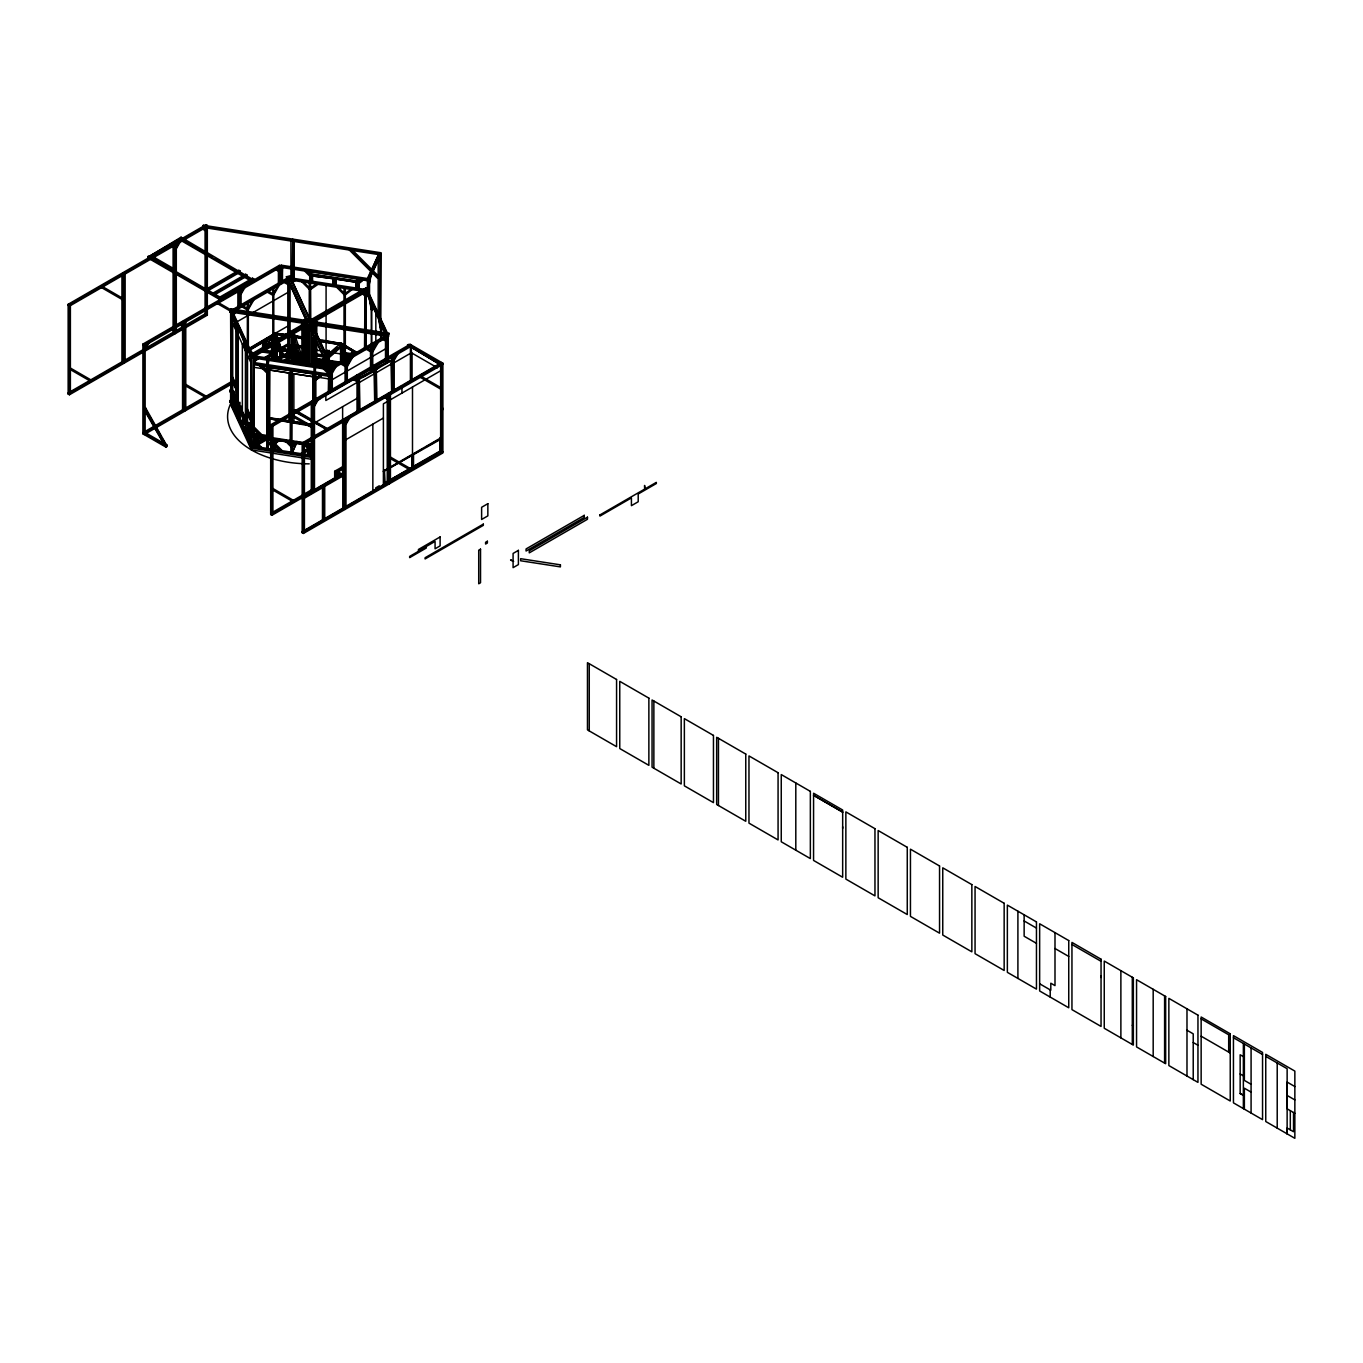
<?xml version="1.0" encoding="UTF-8"?>
<svg xmlns="http://www.w3.org/2000/svg" width="1363" height="1363" viewBox="0 0 1363 1363"><rect width="100%" height="100%" fill="white"/><g stroke="black" fill="none" stroke-linecap="round" stroke-linejoin="round"><path stroke-width="1.5" d="M149.402 256.244L222.612 298.599L222.612 299.707L221.317 300.439L148.124 258.101L148.124 256.994L149.402 256.244L149.402 257.351L204.297 289.109M179.78 238.712L179.78 239.82L252.973 282.175L254.251 280.318L181.058 237.213L182.199 238.644L179.78 238.712L252.973 281.068L252.973 282.175M221.317 300.439L221.317 299.332L148.124 256.994L181.058 237.213M274.73 358.622L274.73 344.515M274.73 340.494L275.394 333.952L276.553 334.923L276.553 358.946M275.888 359.355L275.888 335.417L274.747 334.446M279.688 361.331L279.79 348.792L263.86 357.992M280.829 360.19L280.829 350.257L279.688 349.269L265.461 357.566M330.067 380.89L330.067 369.543M393.243 355.487L393.243 363.257L411.387 352.778M1233.447 1037.72L1233.447 1102.854L1262.547 1119.653L1262.547 1052.44L1233.447 1035.641L1233.447 1037.72L1262.547 1054.519M1243.363 1108.579L1243.363 1095.392L1240.16 1093.552L1240.16 1054.775L1243.363 1056.632M1243.363 1043.445L1243.363 1095.034L1240.16 1093.552M1244.368 1109.158L1244.368 1088.219L1251.081 1092.104M1244.368 1044.024L1244.368 1080.399L1251.081 1084.284M1251.081 1113.043L1251.081 1047.908M1294.85 1099.907L1294.85 1138.309L1265.75 1121.51L1265.75 1054.298L1294.85 1071.097L1294.85 1099.907L1287.132 1095.46M90.81 379.851L90.742 381.367L70.382 369.612M206.188 396.19L206.103 397.706L184.482 385.218M293.335 500.306L293.266 501.823L271.629 489.334M410.859 468.838L410.791 470.371L390.431 458.615L389.154 456.315L412.137 469.588M275.973 333.185L274.474 332.811L282.448 357.566L284.032 357.327L276.042 332.572L248.373 348.86L252.956 353.153M274.747 333.628L249.94 348.468M276.059 333.407L293.13 334.838L301.257 359.593M280.267 350.172L266.381 358.708M368.606 277.098L367.771 281.494L369.526 281.766L370.344 277.371M368.76 277.779L367.771 283.061L369.526 283.317L370.838 276.297M380.294 254.83L202.866 227.382L202.866 226.275L203.343 225.27L380.754 252.717L380.754 319.232M202.866 227.382L203.343 225.27M229.887 310.832L230.824 308.822L304.784 320.271L303.847 323.389L229.887 311.94L229.887 310.832L303.847 322.281M229.887 311.94L230.824 308.822M369.169 296.572L369.169 278.802L281.153 265.172L280.676 266.194L368.709 279.807L380.754 253.825L202.866 226.275M292.244 241.217L292.704 239.104L292.244 279.194M234.061 392.357L229.887 391.709L230.824 388.591M229.887 391.709L230.824 389.699M236.157 403.397L229.887 402.426L230.824 399.291M229.887 402.426L230.824 400.398M261.781 434.644L261.304 435.649L253.859 428.203L254.319 427.198L261.781 434.644L267.301 435.496L266.824 436.501L251.269 434.661L251.269 357.123L253.024 356.85L252.547 435.393L267.199 437.693M262.616 349.098L262.616 344.294L264.405 340.46M267.029 338.825L264.371 344.566L264.371 352.318L266.143 348.485M265.257 343.749L267.915 338.024M266.177 343.289L267.949 339.455M264.371 351.211L266.143 347.378M267.915 343.561L270.59 337.82M267.915 344.669L271.476 337.019M261.236 365.846L261.696 364.841M306.471 271.288L306.931 270.283L310.014 273.367L309.554 274.372L305.073 269.993M304.136 281.085L303.676 282.107L309.265 287.695M310.014 274.934L309.554 275.939L304.613 270.998M268.613 365.897L268.136 449.637L269.227 417.674L310.832 424.114M268.715 366.17L268.358 437.83M311.48 274.202L334.191 277.711L311.48 274.202L311.48 281.562M267.301 371.997L266.824 373.002L259.379 365.557L259.856 364.551L266.824 371.435L267.301 370.429L263.093 366.238M312.553 276.025L312.553 282.26M286.213 354.584L286.69 353.579M301.496 324.837L303.625 320.271M303.847 323.389L304.631 320.118L310.543 319.198M303.523 324.53L304.631 320.118M252.547 435.393L253.024 434.388M289.246 356.339L287.814 357.89L286.537 357.157L288.769 357.345L288.769 280.574M253.859 446.314L254.319 435.7L253.859 446.314L252.547 446.11L253.024 435.496L250.911 435.018L251.269 445.377L255.341 445.462L255.801 435.956M253.859 434.49L254.319 433.485L258.033 434.064M305.891 323.713C308.634 319.112 303.285 325.961 308.481 325.212L312.008 324.667M252.547 446.11L253.024 445.105M254.029 445.258L254.148 443.486M312.008 325.11L312.945 322.622L310.372 321.14L305.84 321.038M295.567 361.689L296.044 360.684L294.187 360.394M334.191 278.819L311.241 275.82L334.191 278.819L334.191 277.711M334.634 277.779L357.345 281.306L334.634 277.779L334.395 285.634M269.653 418.867L269.653 439.176L269.584 367.056L269.09 438.29L311.854 444.9M270.01 418.884L311.514 426.125M314.529 323.968L314.529 322.861L388.489 334.293L388.489 336.508L314.069 324.973L314.069 323.866L315.006 321.838L388.966 333.288L388.029 336.405M262.224 435.836L261.747 437.966L254.029 436.756M261.747 437.966L262.224 436.944M297.509 360.905L297.049 361.911L297.049 360.803M314.069 324.973L315.006 321.838M266.824 437.608L267.301 436.603M268.613 437.915L268.136 438.92L311.923 445.701M338.893 286.469L338.433 287.474L344.021 293.062M268.732 439.039L269.227 437.983M269.653 438.409L311.854 444.117M268.613 443.435L268.136 444.44L273.043 445.207M270.419 439.295L270.896 438.29M275.292 441.578L274.815 442.583L277.916 440.453M274.815 449.586L274.355 450.591L274.355 439.874M279.773 440.743L280.233 439.738L274.815 444.151L279.773 439.636M314.478 371.895L314.001 372.9L314.001 367.363M353.256 288.683L345.333 294.834M314.137 373.206L313.797 402.051M290.881 446.638L285.94 441.697L286.417 440.692M323.559 364.943L321.242 365.659L321.242 364.551M364.16 279.125L358.742 283.555L362.507 280.267M323.815 367.806L323.355 368.811L328.296 373.752L328.756 372.746M325.961 364.177L326.421 363.171M361.434 291.035L361.894 290.029M367.431 278.529L378.539 254.557L367.431 279.636L367.431 294.221M323.235 374.348L315.313 380.516L321.753 375.387M291.358 444.065L290.881 445.071L287.644 441.936L288.274 440.982L291.358 444.065L291.358 445.633M380.754 252.717L380.294 320.544M281.153 265.172L280.676 267.301L368.709 280.914L380.294 255.937M328.756 368.555L328.296 392.629L324.684 394.708M292.653 446.655L294.357 442.975M364.977 293.113L364.517 294.118L362.456 292.057M290.881 442.464L290.881 450.966L292.193 451.153L292.67 441.663M291.835 452.448L290.08 452.175L290.08 453.283L291.835 453.555L296.964 441.408M364.977 294.681L364.517 295.686L359.576 290.745M291.835 453.555L296.964 442.515M297.134 443.435L297.611 442.43L292.193 446.843L297.134 442.328M328.756 375.217L328.296 376.222L253.859 364.705M305.176 444.679L305.636 443.674L308.737 446.757L308.259 447.763L305.022 444.611M308.259 445.156L308.737 444.151L308.737 448.325M309.571 447.967L310.048 446.962M309.111 449.671L309.571 448.666M308.259 454.748L307.799 455.77L308.259 444.048L308.259 455.855L308.737 451.289M309.571 454.952L309.111 455.958L309.111 445.258M388.966 333.288L388.029 335.298L314.069 323.866M176.628 243.67L175.111 246.277L176.389 247.01L178.655 243.091L177.377 242.358M145.364 344.652L143.865 347.258L145.142 348.008L147.408 344.089L146.114 343.34M240.552 290.575L242.069 287.951L243.347 288.7L241.081 292.619M241.081 294.169L244.693 287.917L243.415 287.167M234.845 311.803L233.329 314.41L232.051 313.677M236.038 311.275L233.329 315.977L233.329 311.803M252.428 300.78L248.339 307.868L247.061 307.135M248.339 309.435L253.791 299.996M273.776 293.181L277.865 286.094M273.776 294.749L279.228 285.31M331.788 369.509L333.288 366.903M332.299 371.554L334.565 367.635M332.299 373.121L335.928 366.868L334.651 366.119M314.478 404.692L316.744 400.773L315.466 400.041M314.478 406.259L318.107 399.989M347.054 362.507L350.121 357.191L346.441 359.304M347.309 365.011L351.398 357.924M347.309 366.579L352.761 357.14M375.575 342.505L371.469 349.592L372.746 350.325L376.852 343.237L375.575 342.505L362.814 349.848M372.372 349.575L374.195 346.441M345.452 420.826L346.969 418.22L348.247 418.952L345.981 422.871M345.981 424.438L349.61 418.168L348.315 417.436M396.463 354.738L394.214 358.656L392.936 357.924M394.214 360.224L397.826 353.954L396.548 353.221M237.963 328.449L236.463 329.948L238.218 329.676M238.457 329.522L236.463 331.516L238.218 331.243M247.282 348.519L245.783 350.018L247.521 349.746M236.123 407.537L234.112 409.53L235.867 409.258M236.123 409.104L234.623 410.604L236.361 410.331M239.036 406.498L238.218 407.316L239.956 407.06M366.187 296.64L369.254 295.055M245.425 427.59L243.432 429.584L245.17 429.311M245.425 429.158L243.926 430.657L245.681 430.384M248.356 426.551L247.521 427.386L249.276 427.113M371.673 309.026L373.172 307.527M371.673 310.594L374.91 307.271M250.911 439.431L248.918 441.425L250.673 441.152M250.911 440.999L249.412 442.498L251.167 442.225M380.976 329.096L382.475 327.597M380.976 330.664L384.724 328.398M315.483 361.229L319.641 361.859L341.04 342.897L356.373 352.216L341.227 343.544L322.435 340.58M315.671 361.825L319.879 362.473L324.411 358.452M332.044 351.671L336.627 347.599M319.862 341.5L340 344.618L341.278 343.493L318.09 339.336M327.086 357.753L330.136 355.044M325.007 360.479L316.915 366.102M328.057 357.77L343.34 344.226L343.527 359.065M323.491 362.626L343.527 344.873M337.019 365.182L354.005 350.921M340.137 363.222L352.472 352.284M344.294 360.428L355.164 351.586L353.341 351.518M346.969 359.73L356.322 352.25M279.688 349.269L281.494 349.763L281.494 359.73M291.733 283.044L295.021 280.761M310.577 287.9L316.182 284.032M310.577 289.467L318.039 284.322M362.302 278.836L358.742 281.988L361.842 279.858M345.333 293.266L350.921 289.416M257.42 357.532L253.859 360.667L256.943 358.537M254.319 361.229L259.277 357.805L253.859 362.234M321.378 374.075L315.313 378.948L320.918 375.081M295.754 442.14L292.193 445.275L295.294 443.145M302.671 453.896L308.259 450.029L302.194 454.901M121.989 299.4L123.266 298.582L102.907 286.826L100.266 286.877L123.266 300.15M181.058 237.98L148.124 256.994L149.266 257.658L182.199 237.878M68.15 304.307L206.052 224.691L207.329 225.44L207.329 315.16L69.428 394.776L68.15 394.043L68.15 304.307L69.428 305.056L207.329 225.44M69.104 304.869L68.15 305.414L69.428 306.164L207.329 226.548L206.052 224.691M71.796 303.319L99.175 287.508M100.266 286.877L101.629 286.094M102.821 285.395L115.599 278.018M119.245 275.922L141.173 263.263M144.836 261.151L150.305 257.982M184.721 238.116L202.831 227.655M205.898 289.331L238.832 270.317L240.109 271.067L240.109 272.174L207.176 291.188L205.898 289.331L207.176 290.08L240.109 271.067M205.898 290.438L236.992 272.481M212.747 293.284L245.681 274.27L246.959 275.002L246.959 276.11L214.025 295.124L212.747 293.284L214.025 294.016L246.959 275.002M212.747 294.391L221.896 289.109M225.559 286.997L231.046 283.828M234.709 281.715L245.681 275.377L246.959 276.11M253.825 278.955L220.891 297.969L220.891 299.076L219.613 298.344L219.613 297.236L252.547 278.222L253.825 278.955L253.825 280.062L252.547 279.33L241.558 285.668M219.613 298.344L237.912 287.78M165.928 447.115L144.188 408.389L145.466 407.656L167.206 446.383L165.928 447.115L142.894 433.826L142.894 344.089L279.364 265.308L280.642 266.041L280.642 283.828M221.317 299.332L222.612 298.599M252.973 281.068L254.251 280.318M148.192 342.147L142.894 345.197L144.188 345.946L280.642 267.148M151.736 340.103L183.511 321.753M185.368 320.697L200.105 312.178M203.803 310.048L209.34 306.845M213.02 304.716L216.717 302.586M256.414 279.671L276.144 268.272M280.642 266.041L144.188 344.839L144.188 434.576L145.466 433.826L150.901 436.961M69.104 392.374L68.15 392.936L69.428 393.668L207.329 314.052L206.052 313.32L175.844 330.766M69.973 391.88L122.891 361.331L124.186 362.064M124.732 360.275L174.072 331.788L175.35 332.521M68.15 394.043L115.599 366.647M119.245 364.534L141.173 351.875M146.659 348.724L157.614 342.386M161.277 340.273L174.072 332.896M190.053 323.661L202.491 316.472M232.153 309.895L288.24 277.524L288.24 276.416L308.055 320.22M233.976 309.963L239.394 306.828M240.638 306.113L242.001 305.329M243.006 304.733L246.635 302.654M250.247 300.559L253.876 298.463M266.535 291.154L284.611 280.71M234.197 310.202L288.769 278.682M288.769 279.79L232.374 312.366L251.303 353.136M236.003 322.384L288.769 291.921M288.769 325.536L275.394 333.254L275.394 358.452M249.463 349.882L275.207 335.025L249.259 350.512M250.264 354.738L252.819 356.22L306.965 324.956L306.965 326.064L252.819 357.327L250.264 354.738L304.409 323.491L308.481 325.212M311.888 319.163L366.034 287.9L368.589 289.382L368.589 290.489L314.444 321.753L311.888 319.163L314.444 320.646L368.589 289.382M250.264 355.845L257.471 351.688M261.083 349.592L264.695 347.514M270.113 344.396L280.948 338.143M284.543 336.048L295.379 329.795M298.991 327.716L302.603 325.638M311.888 320.271L319.095 316.097M322.707 314.018L328.125 310.9M331.737 308.805L335.349 306.726M338.961 304.648L342.573 302.552M355.198 295.26L366.034 289.007L368.589 290.489M318.584 317.886L312.212 321.634L312.212 325.808M253.024 356.85L251.542 357.702L230.347 312.042L230.347 309.827L304.784 321.378M307.834 327.018L305.687 328.364L305.687 363.785M316.608 321.958L315.33 322.707L312.451 321.038M303.114 364.398L303.029 326.813L308.311 329.147L314.206 328.227L314.206 327.12L308.311 328.04L308.311 329.147M272.498 351.858L276.007 349.831M277.2 350.052L288.769 343.357M273.776 352.608L287.814 344.498M264.848 359.082L287.814 345.606M183.511 409.275L142.894 432.718L165.928 446.008L167.206 445.275L145.466 432.718L145.466 433.826M185.368 408.201L231.471 381.589M270.164 359.253L275.684 356.067M142.894 433.826L148.192 430.776M151.736 428.732L183.511 410.382M187.208 408.253L200.105 400.807M203.803 398.678L209.34 395.474M213.02 393.345L225.934 385.899M144.188 433.468L230.892 383.395M145.943 433.553L230.892 384.502M274.576 359.44L281.937 355.198L275.173 359.611M277.2 358.963L280.505 357.055M283.811 355.147L288.769 352.284M275.326 360.684L282.397 356.595L276.962 360.241M282.294 361.093L287.303 358.196L287.303 359.304M284.237 361.434L287.832 359.355L287.832 360.462M285.071 362.064L287.9 360.428M232.988 393.464L232.988 401.949L235.339 400.381L235.339 396.122M145.466 409.224L145.466 407.656L144.188 409.956L164.531 445.207L165.809 444.474L162.759 439.193M315.756 365.437L320.799 362.524L342.369 344.209M315.756 366.221L319.112 364.279M318.584 365.914L321.941 363.972M331.891 367.72L342.812 361.416M353.716 355.113L359.185 351.961M379.204 340.409L384.656 337.257M386.683 336.44L330.613 368.828L251.542 356.595L230.347 310.934M331.891 379.851L386.479 348.332M327.802 428.868L295.021 409.956L293.88 410.621L327.802 429.652L296.844 411.779M407.503 345.009L440.283 364.705L407.503 345.009L408.644 344.345L441.425 364.04L410.467 346.168M306.3 495.433L271.953 515.265L270.675 514.515L270.675 424.779L410.11 344.294L442.89 363.205L442.89 452.942L303.455 533.444L302.177 532.712L302.177 442.975L441.595 362.473L441.595 363.58M276.093 422.769L270.675 425.886L271.953 426.636L411.387 346.134M279.705 420.673L290.932 414.011M294.169 412.325L321.14 396.752M331.805 390.602L335.366 388.54M338.91 386.496L356.697 376.222M358.537 375.166L382.475 361.348M386.155 359.219L399.052 351.773M402.732 349.644L406.413 347.514M252.819 437.097L250.264 434.507L252.819 437.097L256.5 434.967M313.524 402.068L319.76 399.172M357.975 376.495L325.842 395.049L325.842 400.501L357.975 381.947M290.864 415.528L292.21 414.744L312.57 426.5M375.66 369.356L358.384 378.59L375.66 369.356L375.66 402.46M391.965 360.309L375.336 369.918L375.336 368.811L392.612 359.576L392.612 392.663M375.336 368.811L392.612 359.576M363.376 376.818L366.698 374.893M375.336 369.918L378.658 367.993M255.767 442.038L264.95 436.722M359.031 382.645L375.66 373.053M375.984 372.866L392.612 363.257M259.447 441.016L263.127 438.903M268.068 436.416L251.542 445.957L251.542 448.171L311.888 457.508M230.347 401.404L251.542 447.064L255.222 444.934M267.523 439.312L252.819 447.797L250.264 446.314L250.264 445.207L252.819 446.689L267.523 438.204M313.524 423.501L357.975 397.826M343.749 419.531L401.949 385.916L401.949 393.123M403.755 384.877L439.806 364.074M440.283 363.938L441.425 363.274M313.013 437.813L302.177 444.082L303.455 444.815L442.89 364.313M316.625 435.734L341.943 421.116M345.521 419.054L357.975 411.865M361.519 409.82L382.867 397.502M402.937 385.916L388.199 394.418L388.199 393.311L390.431 394.606L390.431 482.11L389.154 481.378L389.154 393.856M406.617 383.787L419.497 376.341M423.194 374.212L428.715 371.026M432.395 368.896L437.915 365.71M442.89 363.205L303.455 443.708L303.455 533.444M420.179 377.261L421.542 376.478L441.885 388.234M441.595 370.225L383.395 403.823L383.395 485.262L347.378 506.048M345.555 439.908L383.395 418.049M442.89 408.27L442.89 409.599M343.05 474.205L334.668 479.043L334.668 471.291L343.05 466.453M335.945 471.666L334.668 472.399L341.943 476.607M337.717 470.644L343.05 467.56M342.556 468.225L337.223 471.291L337.223 472.399L342.556 469.332M312.246 489.402L270.675 513.408L271.953 514.158L343.05 473.097M270.675 514.515L276.093 511.381M279.705 509.302L301.393 496.779M308.634 492.605L312.246 490.51M315.347 489.658L342.624 473.898L342.624 406.685M302.177 497.325L341.943 474.375M320.629 487.153L324.19 485.092M327.75 483.047L331.311 480.986M342.777 474.545L303.131 497.444L304.409 498.176L344.072 475.278M302.177 498.551L344.072 474.171L342.777 473.438M383.395 471.036L441.595 437.438M391.266 467.049L398.524 462.858M402.153 460.762L422.121 449.245M425.75 447.149L438.443 439.806M440.266 452.209L440.266 437.438L440.931 439.159L383.344 471.632M375.711 487.852L379.255 485.807M440.453 451.545L384.485 483.081L439.772 451.153L441.919 452.397L441.919 364.875M345.521 506.576L388.199 481.923L389.477 482.672M390.039 480.866L441.595 451.102L442.89 451.834L303.455 532.337L302.177 531.604L343.749 507.598L345.026 508.331M402.92 473.762L406.6 471.632M419.497 464.187L423.194 462.057M428.715 458.871L434.814 455.344M302.177 532.149L322.06 520.666M325.672 518.587L343.749 508.143M302.177 532.712L322.06 521.228M325.672 519.133L343.749 508.706M347.292 506.644L357.975 500.494M361.519 498.432L395.56 478.788M398.064 477.34L402.937 474.528M412.802 468.838L419.497 464.97M423.859 462.449L431.236 458.189M434.235 456.452L437.915 454.339M303.063 359.866L284.049 356.936L303.063 359.866L294.919 335.111L291.631 335.826L299.468 359.321L291.563 335.23L292.108 337.206L286.264 336.303M286.486 276.689L289.978 276.144L309.793 318.84L309.793 319.947L306.3 320.492L286.486 276.689L306.3 320.492M286.486 277.796L288.24 277.524M367.925 292.193L366.187 292.466L366.187 349.064M235.867 319.896L234.112 320.169L236.123 330.766M371.077 298.974L369.322 299.247L371.315 309.844M236.361 320.969L234.623 321.225L236.123 329.199M238.218 324.956L236.463 325.212L236.463 414.591L238.218 414.318L238.218 331.328M373.666 308.6L375.421 308.328M306.3 319.385L309.793 318.84M305.108 321.123L311.003 320.203M305.108 322.23L311.003 321.31M306.828 322.128L312.945 322.622M309.043 325.28L312.536 324.752L332.351 367.448L332.351 368.555L328.858 369.1L309.043 325.28L328.858 367.976L328.756 391.624M309.043 326.387L312.536 325.859L332.351 368.555M309.162 363.614L309.162 328.193L310.9 327.921M245.17 339.949L243.432 340.222L245.425 350.819M245.681 341.023L243.926 341.295L245.425 349.252M249.514 349.32L245.783 351.586L247.521 351.313L247.521 435.478L249.276 435.206L249.276 428.067M251.337 353.238L249.599 353.511L250.911 360.531M251.831 354.312L250.093 354.567L250.911 358.963M282.516 356.953L284.083 356.714M328.858 367.976L332.351 367.448L332.436 366.289M230.977 390.925L232.715 390.67L232.715 313.115L230.977 313.388L230.977 390.925L230.62 312.621M232.715 401.369L230.62 400.892L230.62 391.283L232.715 391.777L232.715 399.444M232.647 392.697L234.385 392.442M232.374 392.118L234.709 397.161L236.463 396.889M238.269 402.63L240.024 402.358M238.269 403.738L240.024 403.465M238.218 404.709L239.956 404.436M241.285 406.191L239.53 406.464L238.218 408.883L239.956 408.61M241.285 407.298L239.53 407.571L237.861 403.959M244.624 417.078L242.87 417.351L245.442 416.26L245.936 417.334L242.87 418.918L245.936 416.226M244.267 417.896L242.512 418.168L241.2 410.024M246.464 421.729L240.297 422.683L240.297 423.791L240.757 424.813L246.924 423.859M242.512 413.994L242.87 423.229L244.624 422.973L244.624 414.471M240.297 423.791L246.924 422.734M249.327 422.411L247.589 422.683L251.661 431.475M247.589 423.791L249.327 423.518M247.521 424.779L249.276 424.506M250.588 426.244L248.85 426.517L247.521 428.953L250.588 427.352L248.85 427.624L247.35 424.387M247.521 434.371L245.783 434.644L245.783 345.282M292.21 414.744L289.569 414.795L312.57 428.067M164.531 445.207L167.172 445.258M377.364 258.22L379.936 259.311L378.198 259.038M290.319 277.848L367.311 289.757L388.489 335.4M290.847 279.006L363.751 290.285M290.864 280.114L365.829 291.716L385.303 333.662M314.972 325.587L316.284 325.791L316.284 334.122M313.746 326.115L315.483 326.387L315.483 327.495L313.746 327.222M303.489 337.087L295.158 335.792L301.496 337.343M278.001 333.714L283.845 334.617M292.108 337.206L276.604 334.242L282.362 335.707M304.034 338.484L295.618 337.189L303.745 339.012M318.755 340.767L340 344.618M297.764 345.333L303.523 346.219M345.333 352.693L351.092 353.579M297.764 346.441L303.523 347.326M345.333 353.801L351.092 354.687M288.769 345.895L292.926 346.526M297.066 347.173L303.285 348.144M315.722 350.052L349.098 355.215M264.831 343.544L268.818 344.175M272.787 344.788L276.757 345.401M262.616 344.294L268.341 345.18M272.31 345.793L276.28 346.406M264.371 345.674L262.974 344.635L262.974 348.332M272.31 346.901L276.28 347.514M297.287 362.745L296.793 350.921L281.374 348.536L292.96 350.904M314.58 353.681L324.718 355.249M314.734 354.278L320.867 355.232M297.253 352.318L281.749 350.495L297.338 352.915M315.211 355.096L323.423 356.373M315.381 355.692L323.644 356.987M264.831 350.206L272.787 351.433M262.974 350.189L264.729 350.444M296.861 355.436L290.319 354.993L298.718 356.305M315.739 358.367L324.138 359.662M327.546 360.19L340.92 362.268M315.5 358.895L323.883 360.19M327.307 360.718L340.682 362.797M272.787 352.54L262.616 350.938L262.616 352.046L276.28 354.159M283.248 354.124L291.631 355.419M314.683 358.997L323.065 360.292M327.256 360.939L341.926 363.205M314.785 359.798L321.14 361.348M284.867 355.453L291.154 356.425M316.301 360.326L339.353 363.887M289.365 356.425C262.94 351.484 319.896 360.36 293.215 357.021M324.684 362.728L335.997 364.637M291.341 358.81L297.083 359.713M316.199 362.66L320.101 363.274M329.659 364.739L335.519 365.659M316.199 363.768L324.002 364.977M329.659 365.846L333.56 366.46M330.579 367.107L332.436 367.397M255.102 356.067L330.067 367.652L386.479 335.094L386.479 362.388M268.358 367.669L314.137 373.939L314.001 401.574M254.966 367.482L268.613 369.594M269.09 369.935L288.973 373.002L288.973 421.303M313.763 376.835L293.88 373.769L293.88 422.07M316.42 376.989L330.067 379.101M268.715 369.867L314.137 376.904M229.887 390.602L234.061 391.249M229.887 401.318L236.157 402.289M269.09 417.981L311.854 424.592M268.732 418.731L311.514 425.341M268.358 437.097L311.735 443.81M268.136 437.813L311.923 444.594M252.547 436.501L253.859 436.705M311.514 445.65L268.562 439.005L272.276 442.719M271.884 442.822L268.613 442.328L268.136 443.333L273.043 444.099M254.489 444.253L255.801 444.457M255.102 446.536L311.326 455.225M251.542 447.064L311.888 456.401M311.684 459.331L251.405 449.909L230.432 404.249A81.831 47.245 0 0 0 309.214 463.846M513.595 561.266L510.58 559.937L513.408 561.369M277.422 269.022L279.688 270.317M274.798 269.056L279.688 271.884M204.109 228.405L206.358 229.7M201.468 228.439L206.358 231.267M410.74 352.404L437.404 367.806M285.548 281.647L287.814 282.959M383.259 338.058L386.802 340.103M284.203 282.431L287.814 284.526M381.896 338.842L386.802 341.67M376.921 341.721L378.198 342.454L372.746 351.893L371.469 351.16M272.498 287.712L273.776 288.462L273.776 358.673M240.109 272.174L238.832 270.317M418.901 376.529L441.885 389.801M391.011 360.871L391.658 392.459M268.715 291.375L272.804 293.744M366.408 347.786L371.792 350.887M267.352 292.159L272.804 295.311M365.063 348.57L371.792 352.455M178.723 241.575L180.018 242.307L176.389 248.577L175.111 247.845M174.072 243.159L176.304 244.454L176.304 331.976L175.026 331.226M306.965 326.064L304.409 323.491M301.496 324.394L307.305 328.193L303.676 326.098M238.746 288.752L241.081 289.995L241.081 306.675M238.746 289.859L240.127 290.558M376.307 369.356L376.938 400.943M374.058 370.651L374.706 402.238M243.278 306.062L247.367 308.43M340.971 362.473L346.355 365.574M241.915 306.845L247.367 309.997M339.626 363.257L346.355 367.141M152.792 256.551L174.43 269.039M327.529 357.362L328.687 358.026L328.687 361.996M356.697 375.115L358.929 376.409L358.929 411.83M151.446 257.334L174.43 270.607M219.613 297.236L220.891 297.969M148.124 256.227L149.266 256.891M359.355 379.135L359.985 410.74M358.384 379.698L375.66 370.463L375.012 368.981M354.755 378.829L357.021 380.124M386.257 397.008L388.523 398.32M331.805 367.26L323.065 362.217L326.728 364.875M353.392 379.613L357.021 381.691M383.616 397.059L388.523 399.887M218.813 302.859L231.097 309.946M320.799 363.342L319.641 361.859L327.188 366.221M216.172 302.91L231.931 311.991M326.047 366.886L320.799 363.853L324.292 366.647M286.537 358.265L287.814 358.997M287.082 360.531L288.36 361.28M207.329 315.16L205.08 313.882L205.08 226.36M124.186 274.542L122.891 272.702L124.186 273.435L124.186 363.171L121.937 361.877L121.937 274.355L123.215 275.105L123.215 362.626M183.511 320.646L185.76 321.941L185.76 409.462L184.482 408.713M181.569 324.36L183.835 325.655M178.945 324.394L183.835 327.222M293.88 411.387L326.66 429.532M384.008 469.911L384.008 471.24M384.485 470.968L385.167 484.785M147.477 342.556L148.754 343.306L145.142 349.575L143.865 348.826M142.894 344.089L145.142 345.384L145.142 432.906L143.865 432.173L143.865 344.652M270.675 424.779L272.907 426.074L272.907 513.595L271.629 512.863L271.629 425.341M302.177 442.975L304.409 444.27L304.409 531.774L303.131 531.042L303.131 443.52M343.22 474.75L335.945 470.559L335.945 478.311M207.466 396.923L184.482 383.65L185.76 385.95M334.668 471.291L341.943 475.5M335.945 477.203L337.223 477.936M334.668 477.936L335.622 478.498L335.622 472.961L336.9 472.211L336.9 477.766M323.44 485.722L324.718 486.455L324.718 520.053L323.44 519.32L323.44 487.818M303.131 496.336L304.409 497.069M1201.144 1018.877L1228.693 1034.79L1228.693 1052.117M1071.948 944.491L1101.048 961.29M1265.75 1056.376L1287.132 1068.711L1287.132 1133.846L1287.132 1128.019L1293.521 1131.716L1293.521 1112.515M70.382 368.044L92.105 380.584M1024.141 920.962L1036.459 928.084M294.612 501.039L271.629 487.767L272.907 490.067M1294.85 1086.55L1287.132 1082.086L1287.132 1108.818L1294.85 1113.281M1054.996 948.512L1068.745 956.451M842.675 826.796L842.675 828.329M1101.048 975.959L1101.048 977.492M1228.693 1050.055L1230.244 1050.958M1201.144 1036.204L1230.244 1053.003M1036.459 943.332L1024.141 936.228L1024.141 914.812M1186.986 1030.241L1193.221 1033.853L1193.221 1079.632M154.513 439.056L163.577 444.287M1193.221 1042.525L1197.958 1045.251M1240.16 1073.976L1243.363 1075.833M1132.295 1025.266L1133.352 1025.879M1039.645 983.779L1050.805 990.22L1050.805 983.2L1054.996 985.619L1054.996 932.633M181.058 239.087L212.168 257.079M215.814 259.209L228.626 266.603M232.289 268.732L245.101 276.144M248.765 278.256L254.251 281.425M209.8 292.295L222.612 299.707M249.872 351.092L252.905 353.92M378.607 259.549L379.936 260.878L376.87 259.277M353.17 250.792L378.045 275.667M351.245 250.349L377.568 276.672M349.388 250.059L377.551 278.222M336.576 287.184L344.021 294.629M301.819 281.817L309.265 289.263M326.694 369.117L328.756 371.179L328.296 372.184L325.195 369.1M308.259 449.33L303.319 443.282M280.42 450.454L274.815 444.849L274.355 445.854L279.943 451.46M253.859 429.771L259.447 435.359M254.319 441.68L259.924 447.268M253.859 442.685L259.447 448.291M146.471 410.979L160.732 435.666M367.311 290.864L388.489 336.508L330.613 369.935L251.542 357.702L251.542 355.487L305.687 324.224L305.687 325.331M385.61 333.236L365.829 290.609L365.829 348.298M309.793 319.947L289.978 276.144M310.798 325.007L330.613 367.72L330.613 369.935L330.067 368.76L329.607 369.765L329.607 392.834M307.578 320.765L307.936 365.284M290.796 357.651L292.619 361.57M288.24 356.169L290.864 361.842M286.486 356.442L289.126 362.115M288.24 361.331L286.486 357.549L286.537 352.966M232.374 311.258L253.024 355.743M232.374 322.69L251.303 363.478M236.157 384.656L232.715 377.261L230.977 377.534L236.123 388.608M251.814 418.39L247.521 409.156L245.783 409.428L250.911 420.503M235.288 383.906L232.715 378.369L230.977 378.641L236.123 389.716M247.521 410.263L250.093 415.8M245.783 410.536L250.911 421.61M232.374 389.903L236.532 398.882M237.809 401.608L246.277 419.872M232.374 391.011L236.174 399.206M237.809 402.715L246.277 420.98M247.35 423.28L251.661 432.582M241.2 411.132L244.198 417.589L244.198 416.482M251.065 432.412L251.559 433.485M251.269 434.661L250.911 356.356M244.624 422.973L244.267 417.964M249.276 435.206L248.918 429.106M234.095 405.424L236.668 410.996M239.258 416.55L250.434 440.641M239.258 417.657L244.42 428.783M246.993 434.337L251.303 443.605M251.542 448.171L230.347 402.511L230.347 400.296M291.563 335.23L292.023 336.627M276.655 335.196L283.351 355.317M274.406 333.424L276.416 339.455M277.762 343.476L282.448 357.566M322.128 363.853L321.941 367.942M379.135 320.373L380.635 328.347M378.641 319.317L380.635 329.897M369.816 300.32L371.315 308.277M247.521 429.652L249.02 437.608M245.783 429.907L247.282 437.881M241.694 412.205L242.512 416.601M239.718 417.538L238.218 409.582L236.463 409.854L237.963 417.811M234.215 405.714L232.715 397.757L230.977 398.013L232.477 405.987M294.919 335.111L293.42 336.099L293.13 334.838M300.882 353.341L300.899 365.233M300.627 352.608L300.644 364.585M299.076 362.967L299.059 353.051L299.11 363.035M275.394 333.952L275.411 358.213M1290.318 1110.675L1290.318 1129.876M1277.216 1062.987L1277.216 1128.121M1186.986 1008.824L1186.986 1076.037M1164.598 995.91L1164.598 1063.106M1153.183 989.317L1153.183 1056.512M1132.295 977.254L1132.295 1044.467M1120.88 970.66L1120.88 1037.873M1050.209 989.862L1050.209 997.069M1017.905 911.217L1017.905 978.413M795.805 782.975L795.805 850.188M718.454 738.32L718.454 805.516M653.865 701.008L653.865 768.221M589.259 663.713L589.259 730.926M440.641 364.142L440.641 451.647M440.453 452.874L439.772 439.039L439.772 452.482M412.495 387.024L412.495 454.237M411.933 353.102L411.933 380.413M411.387 381.555L411.387 345.026L271.953 425.529L271.953 515.265M410.416 346.679L410.416 382.117M410.11 344.294L410.11 345.401M394.214 356.05L394.214 391.266M393.243 356.595L393.243 390.551M392.936 357.379L392.936 361.519M391.965 355.862L391.965 391.539M389.477 394.043L389.477 483.78L387.245 482.485L387.245 394.963L388.523 395.713L388.523 483.218M388.216 361.076L388.216 335.928L386.479 336.201L387.756 336.934L387.756 362.081M387.876 335.179L387.876 362.422M386.802 362.643L386.802 337.496L385.508 336.746L385.508 364.006M384.008 470.695L384.008 485.449M380.976 324.36L380.976 339.268M380.635 323.61L380.635 340.631M379.936 256.704L379.936 319.215M378.198 256.431L378.198 314.768M375.984 369.169L375.984 402.272M375.83 312.144L375.83 341.551M372.746 345.606L372.746 371.128M372.849 424.149L372.849 491.344M371.673 304.307L371.673 344.737M371.792 371.69L371.792 346.151L370.515 345.418L370.515 373.07M371.315 303.54L371.469 370.395M369.526 279.142L369.526 295.822M368.709 279.807L368.709 280.914M367.771 280.965L367.771 289.297M367.311 289.757L367.311 288.649L313.166 319.896L313.166 321.004M366.034 287.9L366.034 289.007M364.977 349.184L364.977 290.506L364.517 350.189M359.219 288.786L359.219 278.359L358.742 289.791M357.975 375.864L357.975 410.553M357.43 279.176L357.43 289.586M357.345 281.306L357.123 289.16M357.021 377.517L357.021 412.938M356.033 288.445L356.033 282.209L355.811 288.956M347.309 360.292L347.309 381.572M346.355 360.837L346.355 382.117M345.793 353.494L345.793 357.753M345.981 420.264L345.981 507.786M345.333 288.547L345.333 358.759M345.078 360.105L345.078 383.514M345.026 509.438L345.026 419.702L343.749 418.969L342.777 420.639L344.072 421.371L344.072 508.893L342.777 508.143L342.777 422.717M344.021 288.343L344.021 358.554M342.846 345.469L342.846 359.576M341.704 344.805L341.704 360.922M341.227 347.599L341.227 363.836M340.546 346.151L340.546 362.268M335.945 285.344L335.945 279.091L335.707 285.838M333.969 278.222L333.969 285.566M332.896 284.867L332.896 278.614L332.657 285.378M332.299 368.947L332.299 389.903M331.345 390.465L331.345 369.509L330.067 368.76L330.067 391.402M329.113 350.342L328.875 360.956L328.875 350.87M328.023 358.622L328.023 362.558M327.546 350.104L327.546 354.141M327.307 350.632L327.307 354.67M326.387 360.667L326.387 364.654M326.081 284.458L326.081 351.671M325.706 361.229L325.706 365.182M320.118 363.7L320.118 367.652M317.34 322.384L311.548 319.044M316.744 335.196L316.744 324.769L315.807 326.796L314.495 326.592L314.495 332.845M316.744 343.527L316.744 366.46M316.284 342.454L316.284 365.369M315.722 324.65L315.807 335.128M315.807 339.302L315.313 373.104L315.313 367.567M315.79 373.206L315.79 400.773M315.432 337.07L315.432 366.255M315.313 374.212L315.313 399.666M314.972 338.075L314.972 365.182M314.768 337.7L314.768 366.886M314.444 320.646L314.444 321.753M314.495 337.002L314.495 366.187M314.478 402.068L314.478 489.59M313.49 336.968L313.49 366.136M313.524 491.259L313.524 401.523L312.246 400.79L312.246 401.898M313.269 401.165L313.269 373.803L312.928 401.915M313.013 332.572L313.013 365.914M312.536 324.752L312.536 325.859M311.241 282.056L311.326 270.947L310.866 282.38M311.258 328.687L311.258 366.187M310.577 283.163L310.798 326.115M310.014 281.17L310.014 270.76L309.554 282.175M310.048 444.355L309.571 456.06L309.571 444.253M309.691 321.242L309.691 365.011M309.265 282.959L309.265 325.518M306.641 327.802L306.641 365.318M306.556 327.767L306.556 328.875M306.181 321.787L306.181 365.557M304.307 321.276L304.307 322.384M304.409 327.614L304.409 365.131M302.569 327.836L302.569 365.335M302.092 328.841L302.092 364.262M301.768 324.258L301.768 325.365M298.855 358.401L298.855 362.388M297.526 353.63L297.526 364.228M295.243 336.44L295.243 340.494M295.481 345.231L295.481 363.359M294.016 278.393L294.016 240.399L293.539 279.398M293.914 341.619L293.914 363.631M293.675 336.882L293.675 363.086M293.42 342.232L293.42 362.524M292.091 337.343L292.091 361.348M292.295 412.631L292.295 370.566L291.955 440.743L290.2 440.47L290.558 370.293L290.558 422.888M292.295 416.839L292.295 421.048M292.193 442.668L292.193 451.153M291.852 336.61L291.852 362.797M291.426 421.695L291.426 369.697L291.086 441.339M290.932 241.012L290.932 278.58M290.558 346.049L290.558 356.527M290.319 344.805L290.319 356.322M290.08 284.186L290.08 317.715M290.08 321.907L290.08 332.385M290.08 336.576L289.91 355.692M287.814 280.352L287.814 357.89M285.94 440.59L285.94 441.697M282.465 281.068L282.465 266.484L281.988 282.09M279.688 284.373L279.688 267.71L278.41 266.978L278.41 283.64M279.364 265.308L279.364 266.415M277.2 342.914L277.2 360.088M275.292 438.971L274.815 450.693L274.815 438.869M272.804 289.007L272.804 314.546M272.804 318.806L272.804 359.219M271.527 337.206L271.527 358.486M255.341 436.961L255.341 445.462M252.819 356.22L252.819 357.327M252.819 446.689L252.819 447.797M252.547 278.222L252.547 279.33M251.542 435.24L251.542 436.347M251.269 435.768L251.269 445.377M250.673 430.452L250.673 431.56M248.339 303.148L248.339 347.821M247.367 303.693L247.367 344.123M245.851 420.06L245.851 421.167M245.681 274.27L245.681 275.377M245.425 344.532L245.425 433.894M242.921 412.648L242.921 413.756M242.87 414.744L242.87 423.229M242.461 411.643L242.461 412.75M242.358 344.226L242.358 411.439M240.757 423.706L240.757 424.813M240.127 289.45L240.127 305.142M239.956 408.014L239.956 415.153L239.615 409.036M239.155 291.103L239.155 307.782M238.832 291.903L238.832 306.488M237.878 290.37L237.878 307.033M237.861 330.579L237.861 408.832M236.123 324.462L236.123 413.824M234.743 395.321L234.743 401.676M234.709 396.054L234.709 397.161M234.385 396.684L234.385 400.926M232.903 391.079L232.903 392.186M230.977 392.033L230.977 401.642M230.347 389.597L230.347 390.704M214.025 294.016L214.025 295.124M207.176 290.08L207.176 291.188M206.358 227.093L206.358 314.614M184.789 321.395L184.789 411.115M175.35 243.892L175.35 333.628L173.101 332.333L173.101 244.829L174.379 245.561L174.379 333.083M173.152 268.29L173.152 269.857M125.14 273.997L125.14 361.502M70.382 305.602L70.382 393.123M69.428 305.056L69.428 394.776M599.924 514.941L599.924 516.1L631.427 497.904L631.427 505.673L638.208 501.754L638.208 494.002L656.336 483.524L656.336 482.366L644.92 488.959L644.597 485.449L644.597 489.147L599.924 514.941M813.575 795.311L813.558 860.428L842.658 877.244L842.675 810.031L813.575 793.232L813.575 795.311L842.675 812.127L813.575 795.311M254.319 357.055L253.859 435.598L254.319 357.055M254.319 362.592L253.859 363.597L328.296 375.115L328.756 374.092L254.319 362.592M267.301 359.048L266.824 365.608L267.301 359.048M268.613 359.253L268.136 365.812L268.613 359.253M267.301 365.693L266.824 449.432L267.301 365.693M254.319 440.113L253.859 441.118L261.304 448.58L261.781 447.558L254.319 440.113M255.801 438.562L255.341 439.585L258.885 436.433L255.801 438.562M255.801 440.13L255.341 441.152L260.742 436.722L255.801 440.13M334.634 278.887L357.345 282.414L334.634 278.887M274.815 443.282L274.355 444.287L281.8 451.749L282.277 450.727L274.815 443.282M300.814 453.606L300.337 454.612L308.259 448.461L300.814 453.606M231.795 315.177L230.977 315.995L233.55 314.904L231.795 315.177M232.306 316.233L230.977 317.562L234.044 315.977L232.306 316.233M234.317 396.309L232.988 397.638L236.072 396.037L234.317 396.309M487.852 503.68L481.616 507.292L481.616 519.473L487.852 515.878L487.852 503.68M440.113 536.954L418.441 549.476L418.441 551.01L435.07 541.401L435.07 548.795L440.113 545.881L440.113 536.954M426.278 546.819L409.65 556.411L409.65 557.637L426.278 548.028L426.278 546.819M483.32 524.125L425.103 557.74L425.103 558.949L483.32 525.351L483.32 524.125M487.375 541.247L485.586 542.27L485.586 544.058L487.375 543.036L487.375 541.247M480.526 549.153L478.72 550.192L478.72 583.79L480.526 582.751L480.526 549.153M518.4 550.362L513.084 553.446L513.084 567.655L518.4 564.589L518.4 550.362M584.267 515.35L526.067 548.948L526.067 551.027L584.267 517.412L584.267 515.35M587.47 517.19L529.27 550.788L529.27 552.867L587.47 519.269L587.47 517.19M232.715 396.19L230.977 396.446L232.971 407.043L234.726 406.787L232.715 396.19M238.218 408.014L236.463 408.287L238.457 418.884L240.212 418.611L238.218 408.014M247.521 428.084L245.783 428.357L247.776 438.954L249.514 438.682L247.521 428.084M560.414 564.827L520.649 558.694L520.649 560.772L560.414 566.889L560.414 564.827M352.727 351.262L342.232 345.197L352.727 351.262M413.381 455.055L413.381 467.168L413.381 455.055M183.835 323.048L182.557 322.315L182.557 409.82L183.835 410.57L183.835 323.048M412.222 455.719L412.222 467.833L412.222 455.719M312.57 403.192L311.292 402.443L311.292 489.964L312.57 490.697L312.57 403.192M323.764 487L322.486 486.267L322.486 519.865L323.764 520.615L323.764 487M616.57 679.49L587.47 662.691L587.47 729.886L616.57 746.685L616.57 679.49M648.873 698.129L619.756 681.33L619.756 748.543L648.873 765.342L648.873 698.129M681.159 716.785L652.059 699.986L652.059 767.182L681.159 783.981L681.159 716.785M713.462 735.424L684.362 718.625L684.362 785.838L713.462 802.637L713.462 735.424M745.765 754.08L716.665 737.281L716.665 804.477L745.765 821.276L745.765 754.08M778.069 772.719L748.969 755.92L748.969 823.133L778.069 839.932L778.069 772.719M810.355 791.375L781.255 774.576L781.255 841.772L810.355 858.588L810.355 791.375M874.961 828.687L845.861 811.888L845.861 879.084L874.961 895.883L874.961 828.687M907.264 847.326L878.147 830.527L878.147 897.74L907.264 914.539L907.264 847.326M939.55 865.982L910.45 849.183L910.45 916.379L939.55 933.178L939.55 865.982M971.853 884.621L942.753 867.822L942.753 935.035L971.853 951.834L971.853 884.621M1004.156 903.277L975.056 886.478L975.056 953.674L1004.156 970.473L1004.156 903.277M1036.459 921.916L1007.359 905.117L1007.359 972.33L1036.459 989.129L1036.459 921.916M1068.745 940.572L1039.645 923.773L1039.645 990.969L1068.745 1007.785L1068.745 940.572M1101.048 959.211L1071.948 942.412L1071.948 1009.625L1101.048 1026.424L1101.048 959.211M1133.352 977.867L1104.251 961.068L1104.251 1028.264L1133.352 1045.08L1133.352 977.867M1165.655 996.506L1136.555 979.707L1136.555 1046.92L1165.655 1063.719L1165.655 996.506M1197.958 1015.162L1168.858 998.363L1168.858 1065.559L1197.958 1082.375L1197.958 1015.162M1230.244 1033.801L1201.144 1017.002L1201.144 1084.215L1230.244 1101.014L1230.244 1033.801"/></g></svg>
